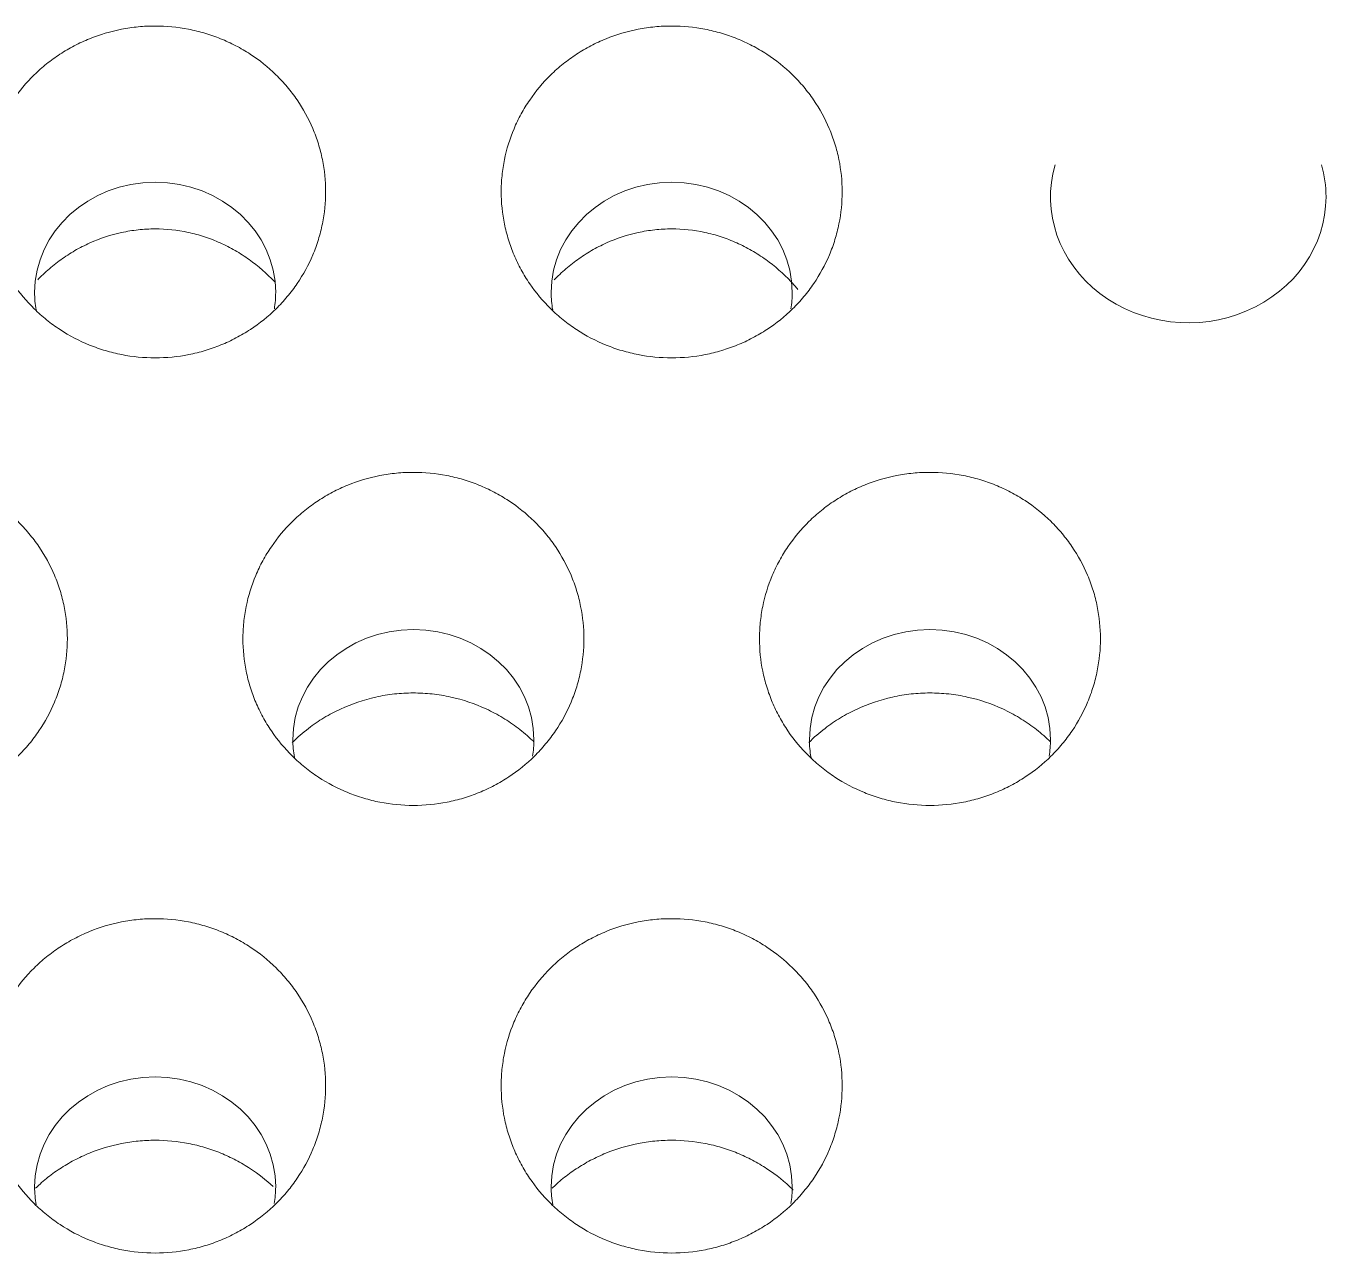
# Model space of a CAD drawing. Header units: millimetres. Extents: x 70151 to 230897, y 35202 to 113211.
# Drawn here: x 178111.92 to 178119.43, y 69239.25 to 69246.34 of the extents above; entities that cross this region are included whole.
import ezdxf

# ---------------------------------------------------------------- set-up
doc = ezdxf.new("R2010")
doc.units = ezdxf.units.MM
doc.header["$LTSCALE"] = 50
doc.layers.add('2-con', color=2, linetype='Continuous')
doc.layers.add('mark-B', color=2, linetype='Continuous', lineweight=20)

# ---------------------------------------------------------------- blocks, each defined once
blk = doc.blocks.new('무풍1WAY 대형')
at = {"layer": 'mark-B'}
for centre, major_axis, start_param, end_param in [((539.2648, -480.1813), (0.6971, 0), 2.990306, 3.141596), ((539.2648, -480.1813), (0.6971, 0), 0, 0.162873), ((542.2523, -480.1813), (0.6971, 0), 2.990306, 3.141596), ((542.2523, -480.1813), (0.6971, 0), 0, 0.162873), ((539.2648, -480.1813), (0.6971, 0), 3.141596, 6.283185), ((542.2523, -480.1813), (0.6971, 0), 3.141596, 6.283185), ((537.771, -482.7686), (0.6971, 0), 2.991484, 3.141596), ((537.771, -482.7686), (0.6971, 0), 0, 0.161298), ((540.7586, -482.7686), (0.6971, 0), 2.991484, 3.141596), ((540.7586, -482.7686), (0.6971, 0), 0, 0.161298), ((537.771, -482.7686), (0.6971, 0), 3.141596, 6.283185), ((540.7586, -482.7686), (0.6971, 0), 3.141596, 6.283185), ((536.2772, -485.9079), (-0.7967, 0), 2.882904, 6.283185), ((539.2648, -485.3559), (0.6971, 0), 2.992662, 3.141596), ((539.2648, -485.3559), (0.6971, 0), 0, 0.15973), ((542.2523, -485.3559), (0.6971, 0), 2.992662, 3.141596), ((542.2523, -485.3559), (0.6971, 0), 0, 0.15973), ((539.2648, -485.3559), (0.6971, 0), 3.141596, 6.283185), ((542.2523, -485.3559), (0.6971, 0), 3.141596, 6.283185), ((536.2772, -485.9079), (-0.7967, 0), 0, 0.25879)]:
    blk.add_ellipse(centre, major_axis=major_axis, ratio=0.913545, start_param=start_param, end_param=end_param, dxfattribs=at)
for points, knots in [([(539.2648, -479.7994), (539.3304, -479.7994), (539.3949, -479.8057), (539.49, -479.8244), (539.5214, -479.8322), (539.5682, -479.8462), (539.5837, -479.8513), (539.6145, -479.8621), (539.6296, -479.8679), (539.7045, -479.8986), (539.7613, -479.9286), (539.8284, -479.9729), (539.8416, -479.9821), (539.8677, -480.0012), (539.8805, -480.0111), (539.9181, -480.0416), (539.9419, -480.0629), (540.0098, -480.1301), (540.0505, -480.1789), (540.0953, -480.2452), (540.1039, -480.2587), (540.1205, -480.2859), (540.1441, -480.3272), (540.1781, -480.3982), (540.1996, -480.4574), (540.2135, -480.5027), (540.2178, -480.5179), (540.2256, -480.5487), (540.2291, -480.5641), (540.2447, -480.6415), (540.2509, -480.7038), (540.2509, -480.7979), (540.2494, -480.8293), (540.2447, -480.8766), (540.2427, -480.8923), (540.2381, -480.9235), (540.2353, -480.939), (540.2198, -481.016), (540.2014, -481.0759), (540.1709, -481.1488), (540.1644, -481.1633), (540.1507, -481.192), (540.1434, -481.2063), (540.1207, -481.2481), (540.1043, -481.2752), (540.0512, -481.3536), (540.0107, -481.4025), (539.9534, -481.4591), (539.9416, -481.4701), (539.9177, -481.4915), (539.8811, -481.5227), (539.8167, -481.5698), (539.7614, -481.6026), (539.7043, -481.6327), (539.6746, -481.6466), (539.5846, -481.6834), (539.5228, -481.7019), (539.4275, -481.7206), (539.3953, -481.7254), (539.3301, -481.7318), (539.2976, -481.7333), (539.2004, -481.7334), (539.136, -481.7272), (539.056, -481.7116), (539.04, -481.7081), (539.0083, -481.7003), (538.9612, -481.6874), (538.8851, -481.6606), (538.8268, -481.6335), (538.784, -481.6109), (538.7699, -481.6031), (538.742, -481.5866), (538.7282, -481.578), (538.6607, -481.5336), (538.6111, -481.4934), (538.543, -481.4263), (538.5213, -481.4028), (538.4905, -481.3659), (538.4806, -481.3533), (538.4614, -481.3278), (538.4521, -481.3148), (538.4077, -481.2493), (538.3776, -481.1939), (538.3408, -481.1064), (538.3299, -481.0763), (538.3113, -481.0159), (538.3036, -480.9855), (538.285, -480.8934), (538.2787, -480.8309), (538.2786, -480.7041), (538.2849, -480.6417), (538.3034, -480.5495), (538.3111, -480.519), (538.3296, -480.4586), (538.3404, -480.4285), (538.3771, -480.341), (538.4071, -480.2855), (538.4602, -480.2067), (538.4793, -480.1812), (538.5204, -480.1317), (538.542, -480.1081), (538.61, -480.0408), (538.6595, -480.0006), (538.7401, -479.9471), (538.7682, -479.9305), (538.8253, -479.9002), (538.8836, -479.8729), (538.9444, -479.8513), (538.9908, -479.8373), (539.0064, -479.833), (539.038, -479.8252), (539.054, -479.8216), (539.1343, -479.8057), (539.1992, -479.7994), (539.2648, -479.7994)], [0, 0, 0, 0, 0.03125, 0.03125, 0.046875, 0.046875, 0.054687, 0.054687, 0.0625, 0.0625, 0.09375, 0.09375, 0.101562, 0.101562, 0.109375, 0.109375, 0.125, 0.125, 0.15625, 0.15625, 0.164062, 0.164062, 0.171875, 0.1875, 0.203125, 0.203125, 0.210937, 0.210937, 0.21875, 0.21875, 0.25, 0.25, 0.265625, 0.265625, 0.273437, 0.273437, 0.28125, 0.28125, 0.3125, 0.3125, 0.320312, 0.320312, 0.328125, 0.328125, 0.34375, 0.34375, 0.375, 0.375, 0.382812, 0.382812, 0.390625, 0.40625, 0.421875, 0.421875, 0.4375, 0.4375, 0.46875, 0.46875, 0.484375, 0.484375, 0.5, 0.5, 0.53125, 0.53125, 0.539062, 0.539062, 0.546875, 0.5625, 0.578125, 0.578125, 0.585937, 0.585937, 0.59375, 0.59375, 0.625, 0.625, 0.640625, 0.640625, 0.648437, 0.648437, 0.65625, 0.65625, 0.6875, 0.6875, 0.703125, 0.703125, 0.71875, 0.71875, 0.75, 0.75, 0.78125, 0.78125, 0.796875, 0.796875, 0.8125, 0.8125, 0.84375, 0.84375, 0.859375, 0.859375, 0.875, 0.875, 0.90625, 0.90625, 0.921875, 0.921875, 0.9375, 0.953125, 0.953125, 0.960937, 0.960937, 0.96875, 0.96875, 1, 1, 1, 1]), ([(542.2523, -479.7994), (542.3179, -479.7994), (542.3824, -479.8057), (542.4775, -479.8244), (542.509, -479.8322), (542.5557, -479.8462), (542.5713, -479.8513), (542.602, -479.8621), (542.6172, -479.8679), (542.6921, -479.8986), (542.7488, -479.9286), (542.8159, -479.9729), (542.8292, -479.9821), (542.8552, -480.0012), (542.8681, -480.0111), (542.9056, -480.0416), (542.9294, -480.0629), (542.9974, -480.1301), (543.038, -480.1789), (543.0828, -480.2452), (543.0915, -480.2587), (543.108, -480.2859), (543.1317, -480.3272), (543.1657, -480.3982), (543.1871, -480.4574), (543.2011, -480.5027), (543.2053, -480.5179), (543.2131, -480.5487), (543.2167, -480.5641), (543.2323, -480.6415), (543.2384, -480.7038), (543.2385, -480.7979), (543.237, -480.8293), (543.2323, -480.8766), (543.2303, -480.8923), (543.2256, -480.9235), (543.2229, -480.939), (543.2074, -481.016), (543.189, -481.0759), (543.1585, -481.1488), (543.152, -481.1633), (543.1382, -481.192), (543.131, -481.2063), (543.1083, -481.2481), (543.0918, -481.2752), (543.0387, -481.3536), (542.9982, -481.4025), (542.9409, -481.4591), (542.9292, -481.4701), (542.9052, -481.4915), (542.8687, -481.5227), (542.8042, -481.5698), (542.749, -481.6026), (542.6918, -481.6327), (542.6622, -481.6466), (542.5722, -481.6834), (542.5104, -481.7019), (542.4151, -481.7206), (542.3828, -481.7254), (542.3176, -481.7318), (542.2851, -481.7333), (542.1879, -481.7334), (542.1235, -481.7272), (542.0435, -481.7116), (542.0275, -481.7081), (541.9958, -481.7003), (541.9488, -481.6874), (541.8727, -481.6606), (541.8143, -481.6335), (541.7715, -481.6109), (541.7574, -481.6031), (541.7295, -481.5866), (541.7157, -481.578), (541.6482, -481.5336), (541.5986, -481.4934), (541.5305, -481.4263), (541.5089, -481.4028), (541.4781, -481.3659), (541.4681, -481.3533), (541.4489, -481.3278), (541.4397, -481.3148), (541.3952, -481.2493), (541.3652, -481.1939), (541.3284, -481.1064), (541.3175, -481.0763), (541.2989, -481.0159), (541.2912, -480.9855), (541.2726, -480.8934), (541.2662, -480.8309), (541.2662, -480.7041), (541.2724, -480.6417), (541.2909, -480.5495), (541.2986, -480.519), (541.3171, -480.4586), (541.328, -480.4285), (541.3647, -480.341), (541.3946, -480.2855), (541.4478, -480.2067), (541.4669, -480.1812), (541.5079, -480.1317), (541.5296, -480.1081), (541.5975, -480.0408), (541.647, -480.0006), (541.7277, -479.9471), (541.7557, -479.9305), (541.8129, -479.9002), (541.8712, -479.8729), (541.9319, -479.8513), (541.9784, -479.8373), (541.994, -479.833), (542.0256, -479.8252), (542.0415, -479.8216), (542.1218, -479.8057), (542.1867, -479.7994), (542.2523, -479.7994)], [0, 0, 0, 0, 0.03125, 0.03125, 0.046875, 0.046875, 0.054687, 0.054687, 0.0625, 0.0625, 0.09375, 0.09375, 0.101562, 0.101562, 0.109375, 0.109375, 0.125, 0.125, 0.15625, 0.15625, 0.164062, 0.164062, 0.171875, 0.1875, 0.203125, 0.203125, 0.210937, 0.210937, 0.21875, 0.21875, 0.25, 0.25, 0.265625, 0.265625, 0.273437, 0.273437, 0.28125, 0.28125, 0.3125, 0.3125, 0.320312, 0.320312, 0.328125, 0.328125, 0.34375, 0.34375, 0.375, 0.375, 0.382812, 0.382812, 0.390625, 0.40625, 0.421875, 0.421875, 0.4375, 0.4375, 0.46875, 0.46875, 0.484375, 0.484375, 0.5, 0.5, 0.53125, 0.53125, 0.539062, 0.539062, 0.546875, 0.5625, 0.578125, 0.578125, 0.585937, 0.585937, 0.59375, 0.59375, 0.625, 0.625, 0.640625, 0.640625, 0.648437, 0.648437, 0.65625, 0.65625, 0.6875, 0.6875, 0.703125, 0.703125, 0.71875, 0.71875, 0.75, 0.75, 0.78125, 0.78125, 0.796875, 0.796875, 0.8125, 0.8125, 0.84375, 0.84375, 0.859375, 0.859375, 0.875, 0.875, 0.90625, 0.90625, 0.921875, 0.921875, 0.9375, 0.953125, 0.953125, 0.960937, 0.960937, 0.96875, 0.96875, 1, 1, 1, 1]), ([(539.9561, -480.1747), (539.9477, -480.1828), (539.9391, -480.1907), (539.9185, -480.2092), (539.8819, -480.2404), (539.8173, -480.2877), (539.762, -480.3205), (539.7049, -480.3507), (539.6752, -480.3646), (539.585, -480.4015), (539.5232, -480.42), (539.4278, -480.4388), (539.3955, -480.4436), (539.3302, -480.45), (539.2976, -480.4516), (539.2003, -480.4516), (539.1358, -480.4454), (539.0557, -480.4298), (539.0397, -480.4262), (539.0079, -480.4184), (538.9608, -480.4055), (538.8847, -480.3787), (538.8262, -480.3514), (538.7834, -480.3289), (538.7692, -480.321), (538.7413, -480.3045), (538.7275, -480.2959), (538.6599, -480.2513), (538.6103, -480.2111), (538.5642, -480.1657), (538.5636, -480.1651), (538.563, -480.1645)], [0, 0, 0, 0, 0.022721, 0.022721, 0.054192, 0.117132, 0.180073, 0.180073, 0.243014, 0.243014, 0.368895, 0.368895, 0.431836, 0.431836, 0.494777, 0.494777, 0.620658, 0.620658, 0.652128, 0.652128, 0.683599, 0.746539, 0.80948, 0.80948, 0.84095, 0.84095, 0.872421, 0.872421, 0.998302, 0.998302, 1, 1, 1, 1]), ([(542.9436, -480.1747), (542.9352, -480.1828), (542.9267, -480.1907), (542.906, -480.2092), (542.8694, -480.2404), (542.8049, -480.2877), (542.7496, -480.3205), (542.6924, -480.3507), (542.6627, -480.3646), (542.5726, -480.4015), (542.5107, -480.42), (542.4153, -480.4388), (542.383, -480.4436), (542.3177, -480.45), (542.2852, -480.4516), (542.1878, -480.4516), (542.1233, -480.4454), (542.0433, -480.4298), (542.0272, -480.4262), (541.9955, -480.4184), (541.9484, -480.4055), (541.8722, -480.3787), (541.8138, -480.3514), (541.7709, -480.3289), (541.7568, -480.321), (541.7289, -480.3045), (541.715, -480.2959), (541.6546, -480.256), (541.6109, -480.2215), (541.5704, -480.1836)], [0, 0, 0, 0, 0.023142, 0.023142, 0.055196, 0.119302, 0.183409, 0.183409, 0.247516, 0.247516, 0.375729, 0.375729, 0.439836, 0.439836, 0.503942, 0.503942, 0.632156, 0.632156, 0.664209, 0.664209, 0.696262, 0.760369, 0.824476, 0.824476, 0.856529, 0.856529, 0.888582, 0.888582, 1, 1, 1, 1]), ([(537.771, -482.3884), (537.8366, -482.3884), (537.901, -482.3947), (537.9961, -482.4133), (538.0275, -482.421), (538.0742, -482.435), (538.0897, -482.44), (538.1204, -482.4508), (538.1356, -482.4566), (538.2105, -482.4871), (538.2672, -482.517), (538.3343, -482.5611), (538.3475, -482.5702), (538.3736, -482.5892), (538.3864, -482.5991), (538.424, -482.6295), (538.4478, -482.6507), (538.5158, -482.7176), (538.5564, -482.7663), (538.6013, -482.8322), (538.6099, -482.8457), (538.6265, -482.8728), (538.6502, -482.914), (538.6842, -482.9848), (538.7057, -483.0437), (538.7196, -483.0888), (538.7239, -483.104), (538.7317, -483.1347), (538.7353, -483.1501), (538.7509, -483.2273), (538.7571, -483.2894), (538.7571, -483.3831), (538.7556, -483.4145), (538.7509, -483.4616), (538.7489, -483.4773), (538.7442, -483.5084), (538.7415, -483.5239), (538.7259, -483.6006), (538.7075, -483.6604), (538.677, -483.733), (538.6705, -483.7474), (538.6567, -483.7761), (538.6495, -483.7902), (538.6268, -483.832), (538.6103, -483.8589), (538.5571, -483.9371), (538.5166, -483.9858), (538.4593, -484.0421), (538.4476, -484.0531), (538.4236, -484.0744), (538.387, -484.1054), (538.3226, -484.1524), (538.2673, -484.185), (538.2102, -484.215), (538.1806, -484.2288), (538.0906, -484.2654), (538.0289, -484.2838), (537.9336, -484.3025), (537.9014, -484.3072), (537.8362, -484.3135), (537.8038, -484.3151), (537.7066, -484.3151), (537.6423, -484.309), (537.5624, -484.2935), (537.5464, -484.29), (537.5147, -484.2822), (537.4677, -484.2694), (537.3916, -484.2427), (537.3333, -484.2157), (537.2905, -484.1933), (537.2764, -484.1855), (537.2485, -484.1691), (537.2347, -484.1605), (537.1672, -484.1163), (537.1176, -484.0763), (537.0495, -484.0095), (537.0278, -483.9861), (536.997, -483.9493), (536.9871, -483.9367), (536.9679, -483.9113), (536.9586, -483.8985), (536.9141, -483.8331), (536.884, -483.7779), (536.8472, -483.6907), (536.8363, -483.6608), (536.8177, -483.6006), (536.8099, -483.5702), (536.7913, -483.4784), (536.785, -483.4162), (536.7849, -483.2897), (536.7912, -483.2275), (536.8097, -483.1356), (536.8174, -483.1052), (536.8359, -483.045), (536.8468, -483.015), (536.8835, -482.9277), (536.9135, -482.8725), (536.9667, -482.794), (536.9858, -482.7685), (537.0269, -482.7192), (537.0485, -482.6957), (537.1165, -482.6287), (537.166, -482.5886), (537.2466, -482.5355), (537.2747, -482.5189), (537.3318, -482.4888), (537.3901, -482.4616), (537.4508, -482.4401), (537.4972, -482.4262), (537.5129, -482.4219), (537.5444, -482.4141), (537.5604, -482.4105), (537.6406, -482.3947), (537.7055, -482.3884), (537.771, -482.3884)], [0, 0, 0, 0, 0.03125, 0.03125, 0.046875, 0.046875, 0.054687, 0.054687, 0.0625, 0.0625, 0.09375, 0.09375, 0.101562, 0.101562, 0.109375, 0.109375, 0.125, 0.125, 0.15625, 0.15625, 0.164062, 0.164062, 0.171875, 0.1875, 0.203125, 0.203125, 0.210937, 0.210937, 0.21875, 0.21875, 0.25, 0.25, 0.265625, 0.265625, 0.273437, 0.273437, 0.28125, 0.28125, 0.3125, 0.3125, 0.320312, 0.320312, 0.328125, 0.328125, 0.34375, 0.34375, 0.375, 0.375, 0.382812, 0.382812, 0.390625, 0.40625, 0.421875, 0.421875, 0.4375, 0.4375, 0.46875, 0.46875, 0.484375, 0.484375, 0.5, 0.5, 0.53125, 0.53125, 0.539063, 0.539063, 0.546875, 0.5625, 0.578125, 0.578125, 0.585938, 0.585938, 0.59375, 0.59375, 0.625, 0.625, 0.640625, 0.640625, 0.648438, 0.648438, 0.65625, 0.65625, 0.6875, 0.6875, 0.703125, 0.703125, 0.71875, 0.71875, 0.75, 0.75, 0.78125, 0.78125, 0.796875, 0.796875, 0.8125, 0.8125, 0.84375, 0.84375, 0.859375, 0.859375, 0.875, 0.875, 0.90625, 0.90625, 0.921875, 0.921875, 0.9375, 0.953125, 0.953125, 0.960938, 0.960938, 0.96875, 0.96875, 1, 1, 1, 1]), ([(540.7586, -482.3884), (540.8241, -482.3884), (540.8886, -482.3947), (540.9836, -482.4133), (541.015, -482.421), (541.0617, -482.435), (541.0773, -482.44), (541.108, -482.4508), (541.1232, -482.4566), (541.198, -482.4871), (541.2548, -482.517), (541.3218, -482.5611), (541.3351, -482.5702), (541.3611, -482.5892), (541.374, -482.5991), (541.4115, -482.6295), (541.4354, -482.6507), (541.5033, -482.7176), (541.544, -482.7663), (541.5888, -482.8322), (541.5975, -482.8457), (541.614, -482.8728), (541.6377, -482.914), (541.6717, -482.9848), (541.6932, -483.0437), (541.7072, -483.0888), (541.7114, -483.104), (541.7193, -483.1347), (541.7228, -483.1501), (541.7384, -483.2273), (541.7446, -483.2894), (541.7447, -483.3831), (541.7431, -483.4145), (541.7384, -483.4616), (541.7364, -483.4773), (541.7318, -483.5084), (541.729, -483.5239), (541.7135, -483.6006), (541.6951, -483.6604), (541.6645, -483.733), (541.658, -483.7474), (541.6443, -483.7761), (541.637, -483.7902), (541.6143, -483.832), (541.5979, -483.8589), (541.5447, -483.9371), (541.5042, -483.9858), (541.4469, -484.0421), (541.4351, -484.0531), (541.4112, -484.0744), (541.3746, -484.1054), (541.3101, -484.1524), (541.2549, -484.185), (541.1978, -484.215), (541.1681, -484.2288), (541.0782, -484.2654), (541.0164, -484.2838), (540.9212, -484.3025), (540.8889, -484.3072), (540.8238, -484.3135), (540.7913, -484.3151), (540.6942, -484.3151), (540.6298, -484.309), (540.5499, -484.2935), (540.5339, -484.29), (540.5022, -484.2822), (540.4552, -484.2694), (540.3792, -484.2427), (540.3209, -484.2157), (540.2781, -484.1933), (540.2639, -484.1855), (540.2361, -484.1691), (540.2222, -484.1605), (540.1548, -484.1163), (540.1051, -484.0763), (540.037, -484.0095), (540.0154, -483.9861), (539.9846, -483.9493), (539.9746, -483.9367), (539.9554, -483.9113), (539.9462, -483.8985), (539.9017, -483.8331), (539.8716, -483.7779), (539.8347, -483.6907), (539.8238, -483.6608), (539.8052, -483.6006), (539.7975, -483.5702), (539.7789, -483.4784), (539.7725, -483.4162), (539.7724, -483.2897), (539.7787, -483.2275), (539.7972, -483.1356), (539.8049, -483.1052), (539.8235, -483.045), (539.8343, -483.015), (539.8711, -482.9277), (539.9011, -482.8725), (539.9543, -482.794), (539.9734, -482.7685), (540.0144, -482.7192), (540.0361, -482.6957), (540.1041, -482.6287), (540.1536, -482.5886), (540.2342, -482.5355), (540.2623, -482.5189), (540.3194, -482.4888), (540.3777, -482.4616), (540.4384, -482.4401), (540.4848, -482.4262), (540.5004, -482.4219), (540.532, -482.4141), (540.5479, -482.4105), (540.6281, -482.3947), (540.693, -482.3884), (540.7586, -482.3884)], [0, 0, 0, 0, 0.03125, 0.03125, 0.046875, 0.046875, 0.054688, 0.054688, 0.0625, 0.0625, 0.09375, 0.09375, 0.101563, 0.101563, 0.109375, 0.109375, 0.125, 0.125, 0.15625, 0.15625, 0.164063, 0.164063, 0.171875, 0.1875, 0.203125, 0.203125, 0.210938, 0.210938, 0.21875, 0.21875, 0.25, 0.25, 0.265625, 0.265625, 0.273438, 0.273438, 0.28125, 0.28125, 0.3125, 0.3125, 0.320313, 0.320313, 0.328125, 0.328125, 0.34375, 0.34375, 0.375, 0.375, 0.382813, 0.382813, 0.390625, 0.40625, 0.421875, 0.421875, 0.4375, 0.4375, 0.46875, 0.46875, 0.484375, 0.484375, 0.5, 0.5, 0.53125, 0.53125, 0.539063, 0.539063, 0.546875, 0.5625, 0.578125, 0.578125, 0.585938, 0.585938, 0.59375, 0.59375, 0.625, 0.625, 0.640625, 0.640625, 0.648438, 0.648438, 0.65625, 0.65625, 0.6875, 0.6875, 0.703125, 0.703125, 0.71875, 0.71875, 0.75, 0.75, 0.78125, 0.78125, 0.796875, 0.796875, 0.8125, 0.8125, 0.84375, 0.84375, 0.859375, 0.859375, 0.875, 0.875, 0.90625, 0.90625, 0.921875, 0.921875, 0.9375, 0.953125, 0.953125, 0.960938, 0.960938, 0.96875, 0.96875, 1, 1, 1, 1]), ([(543.7461, -482.3884), (543.8117, -482.3884), (543.8761, -482.3947), (543.9711, -482.4133), (544.0026, -482.421), (544.0493, -482.435), (544.0648, -482.44), (544.0955, -482.4508), (544.1107, -482.4566), (544.1855, -482.4871), (544.2423, -482.517), (544.3094, -482.5611), (544.3226, -482.5702), (544.3487, -482.5892), (544.3615, -482.5991), (544.3991, -482.6295), (544.4229, -482.6507), (544.4909, -482.7176), (544.5315, -482.7663), (544.5764, -482.8322), (544.585, -482.8457), (544.6016, -482.8728), (544.6253, -482.914), (544.6593, -482.9848), (544.6808, -483.0437), (544.6947, -483.0888), (544.699, -483.104), (544.7068, -483.1347), (544.7103, -483.1501), (544.726, -483.2273), (544.7322, -483.2894), (544.7322, -483.3831), (544.7307, -483.4145), (544.726, -483.4616), (544.724, -483.4773), (544.7193, -483.5084), (544.7166, -483.5239), (544.701, -483.6006), (544.6826, -483.6604), (544.6521, -483.733), (544.6456, -483.7474), (544.6318, -483.7761), (544.6246, -483.7902), (544.6018, -483.832), (544.5854, -483.8589), (544.5322, -483.9371), (544.4917, -483.9858), (544.4344, -484.0421), (544.4226, -484.0531), (544.3987, -484.0744), (544.3621, -484.1054), (544.2977, -484.1524), (544.2424, -484.185), (544.1853, -484.215), (544.1557, -484.2288), (544.0657, -484.2654), (544.004, -484.2838), (543.9087, -484.3025), (543.8765, -484.3072), (543.8113, -484.3135), (543.7788, -484.3151), (543.6817, -484.3151), (543.6174, -484.309), (543.5375, -484.2935), (543.5215, -484.29), (543.4898, -484.2822), (543.4427, -484.2694), (543.3667, -484.2427), (543.3084, -484.2157), (543.2656, -484.1933), (543.2515, -484.1855), (543.2236, -484.1691), (543.2098, -484.1605), (543.1423, -484.1163), (543.0927, -484.0763), (543.0246, -484.0095), (543.0029, -483.9861), (542.9721, -483.9493), (542.9621, -483.9367), (542.943, -483.9113), (542.9337, -483.8985), (542.8892, -483.8331), (542.8591, -483.7779), (542.8223, -483.6907), (542.8114, -483.6608), (542.7928, -483.6006), (542.785, -483.5702), (542.7664, -483.4784), (542.7601, -483.4162), (542.76, -483.2897), (542.7663, -483.2275), (542.7848, -483.1356), (542.7925, -483.1052), (542.811, -483.045), (542.8219, -483.015), (542.8586, -482.9277), (542.8886, -482.8725), (542.9418, -482.794), (542.9609, -482.7685), (543.002, -482.7192), (543.0236, -482.6957), (543.0916, -482.6287), (543.1411, -482.5886), (543.2217, -482.5355), (543.2498, -482.5189), (543.3069, -482.4888), (543.3652, -482.4616), (543.4259, -482.4401), (543.4723, -482.4262), (543.488, -482.4219), (543.5195, -482.4141), (543.5355, -482.4105), (543.6157, -482.3947), (543.6806, -482.3884), (543.7461, -482.3884)], [0, 0, 0, 0, 0.03125, 0.03125, 0.046875, 0.046875, 0.054688, 0.054688, 0.0625, 0.0625, 0.09375, 0.09375, 0.101563, 0.101563, 0.109375, 0.109375, 0.125, 0.125, 0.15625, 0.15625, 0.164063, 0.164063, 0.171875, 0.1875, 0.203125, 0.203125, 0.210938, 0.210938, 0.21875, 0.21875, 0.25, 0.25, 0.265625, 0.265625, 0.273438, 0.273438, 0.28125, 0.28125, 0.3125, 0.3125, 0.320313, 0.320313, 0.328125, 0.328125, 0.34375, 0.34375, 0.375, 0.375, 0.382813, 0.382813, 0.390625, 0.40625, 0.421875, 0.421875, 0.4375, 0.4375, 0.46875, 0.46875, 0.484375, 0.484375, 0.5, 0.5, 0.53125, 0.53125, 0.539063, 0.539063, 0.546875, 0.5625, 0.578125, 0.578125, 0.585938, 0.585938, 0.59375, 0.59375, 0.625, 0.625, 0.640625, 0.640625, 0.648438, 0.648438, 0.65625, 0.65625, 0.6875, 0.6875, 0.703125, 0.703125, 0.71875, 0.71875, 0.75, 0.75, 0.78125, 0.78125, 0.796875, 0.796875, 0.8125, 0.8125, 0.84375, 0.84375, 0.859375, 0.859375, 0.875, 0.875, 0.90625, 0.90625, 0.921875, 0.921875, 0.9375, 0.953125, 0.953125, 0.960938, 0.960938, 0.96875, 0.96875, 1, 1, 1, 1]), ([(538.4721, -482.752), (538.4424, -482.7814), (538.4109, -482.8088), (538.3492, -482.8559), (538.3195, -482.8762), (538.2729, -482.9043), (538.2571, -482.9133), (538.2251, -482.9303), (538.209, -482.9383), (538.1273, -482.9762), (538.059, -482.9994), (537.9699, -483.0192), (537.9519, -483.0227), (537.9159, -483.0286), (537.8979, -483.031), (537.8439, -483.0369), (537.7717, -483.0409), (537.6992, -483.037), (537.6447, -483.0311), (537.6265, -483.0286), (537.5906, -483.0227), (537.5727, -483.0193), (537.4844, -482.9998), (537.416, -482.9768), (537.3335, -482.9386), (537.3172, -482.9304), (537.2852, -482.9134), (537.2695, -482.9045), (537.2234, -482.8767), (537.1642, -482.8364), (537.1096, -482.79), (537.0806, -482.7625), (537.0777, -482.7597), (537.0748, -482.7568)], [0, 0, 0, 0, 0.082026, 0.082026, 0.152029, 0.152029, 0.18703, 0.18703, 0.222031, 0.222031, 0.362036, 0.362036, 0.397037, 0.397037, 0.432038, 0.432038, 0.50204, 0.572043, 0.572043, 0.607044, 0.607044, 0.642045, 0.642045, 0.78205, 0.78205, 0.817051, 0.817051, 0.852052, 0.852052, 0.922054, 0.992057, 0.992057, 1, 1, 1, 1]), ([(541.4597, -482.752), (541.43, -482.7814), (541.3985, -482.8088), (541.3367, -482.8559), (541.307, -482.8762), (541.2604, -482.9043), (541.2446, -482.9133), (541.2127, -482.9303), (541.1965, -482.9383), (541.1149, -482.9762), (541.0466, -482.9994), (540.9574, -483.0192), (540.9394, -483.0227), (540.9035, -483.0286), (540.8855, -483.031), (540.8315, -483.0369), (540.7593, -483.0409), (540.6868, -483.037), (540.6323, -483.0311), (540.6141, -483.0286), (540.5781, -483.0227), (540.5603, -483.0193), (540.4719, -482.9998), (540.4035, -482.9768), (540.3211, -482.9386), (540.3047, -482.9304), (540.2728, -482.9134), (540.2571, -482.9045), (540.2109, -482.8767), (540.1517, -482.8364), (540.0972, -482.79), (540.0682, -482.7625), (540.0652, -482.7597), (540.0623, -482.7568)], [0, 0, 0, 0, 0.082026, 0.082026, 0.152028, 0.152028, 0.187029, 0.187029, 0.222031, 0.222031, 0.362035, 0.362035, 0.397036, 0.397036, 0.432038, 0.432038, 0.50204, 0.572042, 0.572042, 0.607044, 0.607044, 0.642045, 0.642045, 0.78205, 0.78205, 0.817051, 0.817051, 0.852052, 0.852052, 0.922054, 0.992057, 0.992057, 1, 1, 1, 1]), ([(539.2648, -484.9774), (539.3303, -484.9774), (539.3947, -484.9837), (539.4897, -485.0022), (539.5211, -485.0099), (539.5677, -485.0238), (539.5833, -485.0288), (539.614, -485.0396), (539.6291, -485.0453), (539.704, -485.0757), (539.7607, -485.1054), (539.8278, -485.1493), (539.841, -485.1584), (539.867, -485.1773), (539.8799, -485.1872), (539.9175, -485.2174), (539.9413, -485.2386), (540.0093, -485.3052), (540.05, -485.3536), (540.0948, -485.4193), (540.1035, -485.4328), (540.12, -485.4598), (540.1438, -485.5008), (540.1778, -485.5714), (540.1993, -485.6301), (540.2133, -485.6751), (540.2176, -485.6902), (540.2254, -485.7208), (540.2289, -485.7362), (540.2446, -485.8131), (540.2508, -485.875), (540.2508, -485.9685), (540.2493, -485.9997), (540.2446, -486.0467), (540.2426, -486.0623), (540.2379, -486.0933), (540.2352, -486.1087), (540.2196, -486.1852), (540.2012, -486.2448), (540.1706, -486.3172), (540.1641, -486.3316), (540.1503, -486.3601), (540.1431, -486.3742), (540.1203, -486.4158), (540.1039, -486.4426), (540.0507, -486.5206), (540.0101, -486.5691), (539.9528, -486.6252), (539.941, -486.6361), (539.9171, -486.6573), (539.8805, -486.6882), (539.8161, -486.7349), (539.7608, -486.7674), (539.7037, -486.7973), (539.6741, -486.811), (539.5842, -486.8474), (539.5225, -486.8657), (539.4273, -486.8843), (539.3951, -486.889), (539.33, -486.8953), (539.2975, -486.8969), (539.2004, -486.8969), (539.1361, -486.8908), (539.0563, -486.8754), (539.0403, -486.8719), (539.0086, -486.8641), (538.9616, -486.8514), (538.8857, -486.8249), (538.8274, -486.798), (538.7846, -486.7757), (538.7705, -486.7679), (538.7426, -486.7516), (538.7288, -486.7431), (538.6613, -486.699), (538.6117, -486.6592), (538.5435, -486.5927), (538.5219, -486.5694), (538.4911, -486.5327), (538.4811, -486.5202), (538.4619, -486.4949), (538.4526, -486.4821), (538.4081, -486.417), (538.378, -486.362), (538.3411, -486.2751), (538.3302, -486.2453), (538.3116, -486.1852), (538.3038, -486.155), (538.2852, -486.0634), (538.2788, -486.0014), (538.2787, -485.8753), (538.285, -485.8133), (538.3035, -485.7217), (538.3113, -485.6914), (538.3298, -485.6314), (538.3407, -485.6015), (538.3774, -485.5145), (538.4075, -485.4595), (538.4607, -485.3812), (538.4798, -485.3559), (538.5209, -485.3068), (538.5425, -485.2834), (538.6106, -485.2167), (538.6601, -485.1767), (538.7407, -485.1238), (538.7688, -485.1073), (538.8259, -485.0773), (538.8841, -485.0503), (538.9448, -485.0289), (538.9912, -485.015), (539.0068, -485.0108), (539.0384, -485.003), (539.0543, -484.9994), (539.1345, -484.9837), (539.1993, -484.9774), (539.2648, -484.9774)], [0, 0, 0, 0, 0.03125, 0.03125, 0.046875, 0.046875, 0.054688, 0.054688, 0.0625, 0.0625, 0.09375, 0.09375, 0.101563, 0.101563, 0.109375, 0.109375, 0.125, 0.125, 0.15625, 0.15625, 0.164063, 0.164063, 0.171875, 0.1875, 0.203125, 0.203125, 0.210938, 0.210938, 0.21875, 0.21875, 0.25, 0.25, 0.265625, 0.265625, 0.273438, 0.273438, 0.28125, 0.28125, 0.3125, 0.3125, 0.320313, 0.320313, 0.328125, 0.328125, 0.34375, 0.34375, 0.375, 0.375, 0.382813, 0.382813, 0.390625, 0.40625, 0.421875, 0.421875, 0.4375, 0.4375, 0.46875, 0.46875, 0.484375, 0.484375, 0.5, 0.5, 0.53125, 0.53125, 0.539063, 0.539063, 0.546875, 0.5625, 0.578125, 0.578125, 0.585938, 0.585938, 0.59375, 0.59375, 0.625, 0.625, 0.640625, 0.640625, 0.648438, 0.648438, 0.65625, 0.65625, 0.6875, 0.6875, 0.703125, 0.703125, 0.71875, 0.71875, 0.75, 0.75, 0.78125, 0.78125, 0.796875, 0.796875, 0.8125, 0.8125, 0.84375, 0.84375, 0.859375, 0.859375, 0.875, 0.875, 0.90625, 0.90625, 0.921875, 0.921875, 0.9375, 0.953125, 0.953125, 0.960937, 0.960937, 0.96875, 0.96875, 1, 1, 1, 1]), ([(542.2523, -484.9774), (542.3178, -484.9774), (542.3822, -484.9837), (542.4772, -485.0022), (542.5086, -485.0099), (542.5553, -485.0238), (542.5708, -485.0288), (542.6015, -485.0396), (542.6167, -485.0453), (542.6915, -485.0757), (542.7482, -485.1054), (542.8153, -485.1493), (542.8285, -485.1584), (542.8546, -485.1773), (542.8674, -485.1872), (542.905, -485.2174), (542.9288, -485.2386), (542.9968, -485.3052), (543.0375, -485.3536), (543.0824, -485.4193), (543.091, -485.4328), (543.1076, -485.4598), (543.1313, -485.5008), (543.1654, -485.5714), (543.1869, -485.6301), (543.2008, -485.6751), (543.2051, -485.6902), (543.2129, -485.7208), (543.2165, -485.7362), (543.2321, -485.8131), (543.2383, -485.875), (543.2384, -485.9685), (543.2368, -485.9997), (543.2321, -486.0467), (543.2302, -486.0623), (543.2255, -486.0933), (543.2227, -486.1087), (543.2072, -486.1852), (543.1888, -486.2448), (543.1582, -486.3172), (543.1517, -486.3316), (543.1379, -486.3601), (543.1306, -486.3742), (543.1079, -486.4158), (543.0914, -486.4426), (543.0382, -486.5206), (542.9977, -486.5691), (542.9403, -486.6252), (542.9286, -486.6361), (542.9047, -486.6573), (542.8681, -486.6882), (542.8036, -486.7349), (542.7484, -486.7674), (542.6913, -486.7973), (542.6616, -486.811), (542.5717, -486.8474), (542.51, -486.8657), (542.4148, -486.8843), (542.3826, -486.889), (542.3175, -486.8953), (542.285, -486.8969), (542.188, -486.8969), (542.1237, -486.8908), (542.0438, -486.8754), (542.0279, -486.8719), (541.9962, -486.8641), (541.9492, -486.8514), (541.8732, -486.8249), (541.8149, -486.798), (541.7721, -486.7757), (541.758, -486.7679), (541.7301, -486.7516), (541.7163, -486.7431), (541.6488, -486.699), (541.5992, -486.6592), (541.5311, -486.5927), (541.5094, -486.5694), (541.4786, -486.5327), (541.4686, -486.5202), (541.4494, -486.4949), (541.4402, -486.4821), (541.3957, -486.417), (541.3655, -486.362), (541.3287, -486.2751), (541.3177, -486.2453), (541.2991, -486.1852), (541.2914, -486.155), (541.2727, -486.0634), (541.2663, -486.0014), (541.2663, -485.8753), (541.2726, -485.8133), (541.2911, -485.7217), (541.2988, -485.6914), (541.3173, -485.6314), (541.3282, -485.6015), (541.365, -485.5145), (541.395, -485.4595), (541.4483, -485.3812), (541.4674, -485.3559), (541.5085, -485.3068), (541.5301, -485.2834), (541.5981, -485.2167), (541.6476, -485.1767), (541.7283, -485.1238), (541.7563, -485.1073), (541.8134, -485.0773), (541.8717, -485.0503), (541.9324, -485.0289), (541.9788, -485.015), (541.9944, -485.0108), (542.0259, -485.003), (542.0419, -484.9994), (542.122, -484.9837), (542.1868, -484.9774), (542.2523, -484.9774)], [0, 0, 0, 0, 0.03125, 0.03125, 0.046875, 0.046875, 0.054687, 0.054687, 0.0625, 0.0625, 0.09375, 0.09375, 0.101562, 0.101562, 0.109375, 0.109375, 0.125, 0.125, 0.15625, 0.15625, 0.164062, 0.164062, 0.171875, 0.1875, 0.203125, 0.203125, 0.210937, 0.210937, 0.21875, 0.21875, 0.25, 0.25, 0.265625, 0.265625, 0.273437, 0.273437, 0.28125, 0.28125, 0.3125, 0.3125, 0.320312, 0.320312, 0.328125, 0.328125, 0.34375, 0.34375, 0.375, 0.375, 0.382812, 0.382812, 0.390625, 0.40625, 0.421875, 0.421875, 0.4375, 0.4375, 0.46875, 0.46875, 0.484375, 0.484375, 0.5, 0.5, 0.53125, 0.53125, 0.539062, 0.539062, 0.546875, 0.5625, 0.578125, 0.578125, 0.585937, 0.585937, 0.59375, 0.59375, 0.625, 0.625, 0.640625, 0.640625, 0.648437, 0.648437, 0.65625, 0.65625, 0.6875, 0.6875, 0.703125, 0.703125, 0.71875, 0.71875, 0.75, 0.75, 0.78125, 0.78125, 0.796875, 0.796875, 0.8125, 0.8125, 0.84375, 0.84375, 0.859375, 0.859375, 0.875, 0.875, 0.90625, 0.90625, 0.921875, 0.921875, 0.9375, 0.953125, 0.953125, 0.960937, 0.960937, 0.96875, 0.96875, 1, 1, 1, 1]), ([(539.944, -485.429), (539.9365, -485.4368), (539.9289, -485.4444), (539.9096, -485.4632), (539.874, -485.4961), (539.8112, -485.5462), (539.7571, -485.5812), (539.7152, -485.6055), (539.7009, -485.6133), (539.672, -485.6281), (539.6572, -485.6352), (539.583, -485.6685), (539.5219, -485.6886), (539.4274, -485.7092), (539.3954, -485.7144), (539.3468, -485.7196), (539.3305, -485.721), (539.298, -485.7227), (539.2818, -485.7232), (539.201, -485.7233), (539.1369, -485.7165), (539.0574, -485.6995), (539.0415, -485.6956), (539.01, -485.6871), (538.9634, -485.6732), (538.8881, -485.6441), (538.8305, -485.6148), (538.7743, -485.5824), (538.7467, -485.5646), (538.6677, -485.5079), (538.6194, -485.4653), (538.5641, -485.4063), (538.5533, -485.3942), (538.5404, -485.3791), (538.5381, -485.3763), (538.5358, -485.3735)], [0, 0, 0, 0, 0.02013, 0.02013, 0.050538, 0.111354, 0.17217, 0.17217, 0.202578, 0.202578, 0.232987, 0.232987, 0.354619, 0.354619, 0.415435, 0.415435, 0.445843, 0.445843, 0.476251, 0.476251, 0.597884, 0.597884, 0.628292, 0.628292, 0.6587, 0.719516, 0.780332, 0.780332, 0.841148, 0.841148, 0.962781, 0.962781, 0.993189, 0.993189, 1, 1, 1, 1]), ([(542.9316, -485.429), (542.9241, -485.4368), (542.9165, -485.4444), (542.8971, -485.4632), (542.8615, -485.4961), (542.7987, -485.5462), (542.7447, -485.5812), (542.7027, -485.6055), (542.6885, -485.6133), (542.6595, -485.6281), (542.6447, -485.6352), (542.5706, -485.6685), (542.5094, -485.6886), (542.4149, -485.7092), (542.383, -485.7144), (542.3343, -485.7196), (542.318, -485.721), (542.2856, -485.7227), (542.2694, -485.7232), (542.1886, -485.7233), (542.1245, -485.7165), (542.045, -485.6995), (542.0291, -485.6956), (541.9976, -485.6871), (541.9509, -485.6732), (541.8757, -485.6441), (541.8181, -485.6148), (541.7618, -485.5824), (541.7343, -485.5646), (541.6553, -485.5079), (541.6069, -485.4653), (541.5621, -485.4175), (541.5615, -485.4168), (541.5609, -485.4162)], [0, 0, 0, 0, 0.020873, 0.020873, 0.052402, 0.115462, 0.178522, 0.178522, 0.210052, 0.210052, 0.241582, 0.241582, 0.367701, 0.367701, 0.430761, 0.430761, 0.462291, 0.462291, 0.493821, 0.493821, 0.61994, 0.61994, 0.65147, 0.65147, 0.683, 0.746059, 0.809119, 0.809119, 0.872179, 0.872179, 0.998298, 0.998298, 1, 1, 1, 1])]:
    blk.add_open_spline(points, degree=3, knots=knots, dxfattribs=at)
blk = doc.blocks.new('dpdjzjs')
at = {"layer": 'mark-B', "rotation": 180}
blk.add_blockref('무풍1WAY 대형', (178654.9147, 88751.491), dxfattribs=at)

msp = doc.modelspace()

# ---------------------------------------------------------------- block references
at = {"layer": '2-con'}
msp.add_blockref('dpdjzjs', (0, -19992.0434), dxfattribs=at)

doc.saveas('drawing.dxf')
